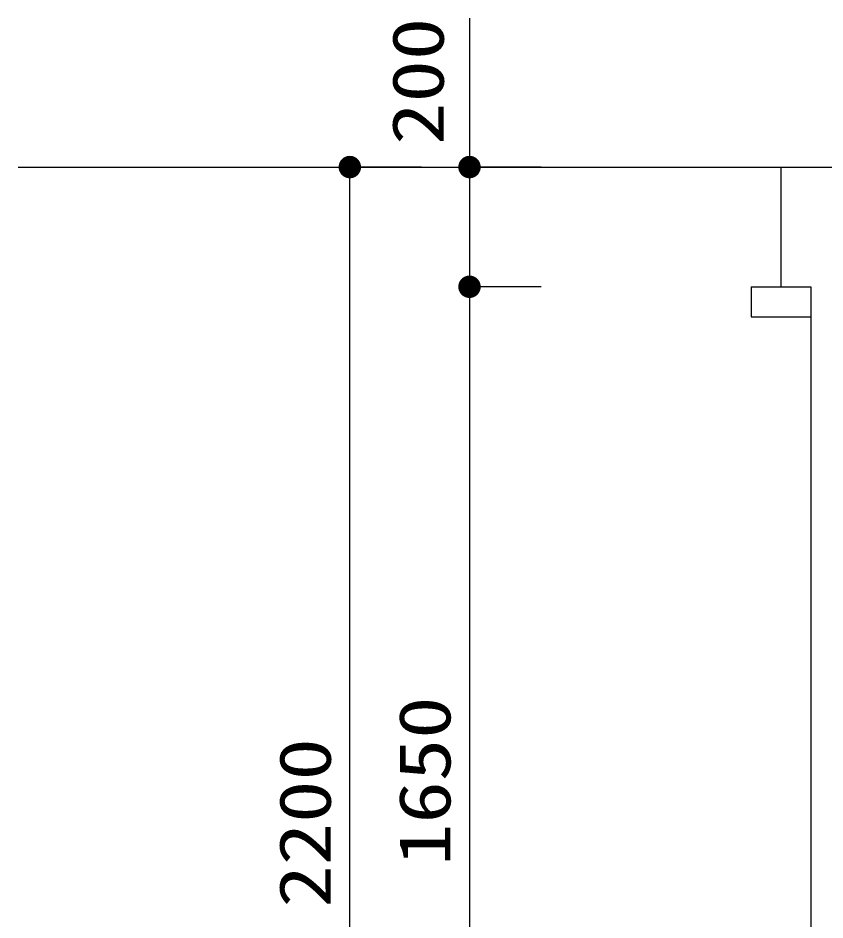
# Model space of a CAD drawing. Units: millimetres, scale not verified. Extents: x -8093 to 8093, y -5792 to 5792.
# Drawn here: x -2146 to -797, y 814 to 2321 of the extents above; entities that cross this region are included whole.
import ezdxf
from ezdxf.enums import TextEntityAlignment as Align

# ---------------------------------------------------------------- set-up
doc = ezdxf.new("R2010")
doc.units = ezdxf.units.MM
doc.header["$LTSCALE"] = 30
doc.layers.add('0-2_00クル-フ-1機器', color=2, linetype='Continuous', lineweight=25)
doc.layers.add('0-4_00クル-フ-6寸法', color=132, linetype='Continuous', lineweight=25)
doc.styles.add('ＭＳ ゴシック', font='')
doc.styles.get('ＭＳ ゴシック').set_extended_font_data('MS Gothic')

msp = doc.modelspace()

# ---------------------------------------------------------------- linework, layer by layer
at = {"layer": '0-2_00クル-フ-1機器'}
for p, q in [((-2145.77, 2071.81), (1624.16, 2071.81)), ((-870.77, 2071.81), (-870.77, 1871.81)), ((-920.77, 1871.81), (-920.77, 1821.81)), ((-920.77, 1871.81), (-820.77, 1871.81)), ((-820.77, 1871.81), (-820.77, 221.81)), ((-920.77, 1821.81), (-820.77, 1821.81))]:
    msp.add_line(p, q, dxfattribs=at)
at = {"layer": '0-4_00クル-フ-6寸法', "color": 4}
for p, q in [((-1390.72, 2071.81), (-1390.72, 2320.71)), ((-1471.3, 2071.81), (-1591.3, 2071.81)), ((-1591.3, -127.82), (-1591.3, 2071.81)), ((-1271.3, 2071.81), (-1391.3, 2071.81)), ((-1391.3, 2071.81), (-1391.3, 1871.81)), ((-1271.3, 1871.81), (-1391.3, 1871.81)), ((-1271.3, 1871.81), (-1391.3, 1871.81)), ((-1391.3, 1871.81), (-1391.3, 221.81))]:
    msp.add_line(p, q, dxfattribs=at)
at = {"layer": '0-4_00クル-フ-6寸法'}
for points in [[(-1591.3, 2071.81), (-1609.13, 2077.61), (-1608.26, 2079.8)], [(-1591.3, 2071.81), (-1608.26, 2079.8), (-1607.13, 2081.86)], [(-1591.3, 2071.81), (-1607.13, 2081.86), (-1605.74, 2083.76)], [(-1591.3, 2071.81), (-1605.74, 2083.76), (-1604.13, 2085.48)], [(-1591.3, 2071.81), (-1604.13, 2085.48), (-1602.32, 2086.98)], [(-1591.3, 2071.81), (-1602.32, 2086.98), (-1600.33, 2088.24)], [(-1591.3, 2071.81), (-1600.33, 2088.24), (-1598.2, 2089.25)], [(-1591.3, 2071.81), (-1598.2, 2089.25), (-1595.96, 2089.97)], [(-1591.3, 2071.81), (-1595.96, 2089.97), (-1593.65, 2090.41)], [(-1591.3, 2071.81), (-1593.65, 2090.41), (-1591.3, 2090.56)], [(-1591.3, 2071.81), (-1591.3, 2090.56), (-1588.95, 2090.41)], [(-1591.3, 2071.81), (-1588.95, 2090.41), (-1586.63, 2089.97)], [(-1591.3, 2071.81), (-1586.63, 2089.97), (-1584.39, 2089.25)], [(-1591.3, 2071.81), (-1584.39, 2089.25), (-1582.26, 2088.24)], [(-1591.3, 2071.81), (-1582.26, 2088.24), (-1580.27, 2086.98)], [(-1591.3, 2071.81), (-1580.27, 2086.98), (-1578.46, 2085.48)], [(-1591.3, 2071.81), (-1578.46, 2085.48), (-1576.85, 2083.76)], [(-1591.3, 2071.81), (-1576.85, 2083.76), (-1575.46, 2081.86)], [(-1591.3, 2071.81), (-1575.46, 2081.86), (-1574.33, 2079.8)], [(-1591.3, 2071.81), (-1574.33, 2079.8), (-1573.46, 2077.61)], [(-1391.3, 2071.81), (-1409.13, 2077.61), (-1408.26, 2079.8)], [(-1391.3, 2071.81), (-1408.26, 2079.8), (-1407.13, 2081.86)], [(-1391.3, 2071.81), (-1407.13, 2081.86), (-1405.74, 2083.76)], [(-1391.3, 2071.81), (-1405.74, 2083.76), (-1404.13, 2085.48)], [(-1391.3, 2071.81), (-1404.13, 2085.48), (-1402.32, 2086.98)], [(-1391.3, 2071.81), (-1402.32, 2086.98), (-1400.33, 2088.24)], [(-1391.3, 2071.81), (-1400.33, 2088.24), (-1398.2, 2089.25)], [(-1391.3, 2071.81), (-1398.2, 2089.25), (-1395.96, 2089.97)], [(-1391.3, 2071.81), (-1395.96, 2089.97), (-1393.65, 2090.41)], [(-1391.3, 2071.81), (-1393.65, 2090.41), (-1391.3, 2090.56)], [(-1391.3, 2071.81), (-1391.3, 2090.56), (-1388.95, 2090.41)], [(-1391.3, 2071.81), (-1388.95, 2090.41), (-1386.63, 2089.97)], [(-1391.3, 2071.81), (-1386.63, 2089.97), (-1384.39, 2089.25)], [(-1391.3, 2071.81), (-1384.39, 2089.25), (-1382.26, 2088.24)], [(-1391.3, 2071.81), (-1382.26, 2088.24), (-1380.27, 2086.98)], [(-1391.3, 2071.81), (-1380.27, 2086.98), (-1378.46, 2085.48)], [(-1391.3, 2071.81), (-1378.46, 2085.48), (-1376.85, 2083.76)], [(-1391.3, 2071.81), (-1376.85, 2083.76), (-1375.46, 2081.86)], [(-1391.3, 2071.81), (-1375.46, 2081.86), (-1374.33, 2079.8)], [(-1391.3, 2071.81), (-1374.33, 2079.8), (-1373.46, 2077.61)], [(-1591.3, 2071.81), (-1610.01, 2072.99), (-1609.71, 2075.33)], [(-1591.3, 2071.81), (-1610.01, 2070.63), (-1610.01, 2072.99)], [(-1591.3, 2071.81), (-1609.71, 2068.3), (-1610.01, 2070.63)], [(-1591.3, 2071.81), (-1609.71, 2075.33), (-1609.13, 2077.61)], [(-1591.3, 2071.81), (-1609.13, 2066.02), (-1609.71, 2068.3)], [(-1591.3, 2071.81), (-1608.26, 2063.83), (-1609.13, 2066.02)], [(-1591.3, 2071.81), (-1607.13, 2061.77), (-1608.26, 2063.83)], [(-1591.3, 2071.81), (-1605.74, 2059.86), (-1607.13, 2061.77)], [(-1591.3, 2071.81), (-1604.13, 2058.14), (-1605.74, 2059.86)], [(-1591.3, 2071.81), (-1602.32, 2056.64), (-1604.13, 2058.14)], [(-1591.3, 2071.81), (-1600.33, 2055.38), (-1602.32, 2056.64)], [(-1591.3, 2071.81), (-1598.2, 2054.38), (-1600.33, 2055.38)], [(-1591.3, 2071.81), (-1595.96, 2053.65), (-1598.2, 2054.38)], [(-1591.3, 2071.81), (-1593.65, 2053.21), (-1595.96, 2053.65)], [(-1591.3, 2071.81), (-1591.3, 2053.06), (-1593.65, 2053.21)], [(-1591.3, 2071.81), (-1573.46, 2077.61), (-1572.88, 2075.33)], [(-1591.3, 2071.81), (-1572.88, 2075.33), (-1572.58, 2072.99)], [(-1591.3, 2071.81), (-1572.58, 2072.99), (-1572.58, 2070.63)], [(-1591.3, 2071.81), (-1588.95, 2053.21), (-1591.3, 2053.06)], [(-1591.3, 2071.81), (-1586.63, 2053.65), (-1588.95, 2053.21)], [(-1591.3, 2071.81), (-1584.39, 2054.38), (-1586.63, 2053.65)], [(-1591.3, 2071.81), (-1582.26, 2055.38), (-1584.39, 2054.38)], [(-1591.3, 2071.81), (-1580.27, 2056.64), (-1582.26, 2055.38)], [(-1591.3, 2071.81), (-1578.46, 2058.14), (-1580.27, 2056.64)], [(-1591.3, 2071.81), (-1576.85, 2059.86), (-1578.46, 2058.14)], [(-1591.3, 2071.81), (-1575.46, 2061.77), (-1576.85, 2059.86)], [(-1591.3, 2071.81), (-1574.33, 2063.83), (-1575.46, 2061.77)], [(-1591.3, 2071.81), (-1573.46, 2066.02), (-1574.33, 2063.83)], [(-1591.3, 2071.81), (-1572.88, 2068.3), (-1573.46, 2066.02)], [(-1591.3, 2071.81), (-1572.58, 2070.63), (-1572.88, 2068.3)], [(-1391.3, 2071.81), (-1410.01, 2072.99), (-1409.71, 2075.33)], [(-1391.3, 2071.81), (-1410.01, 2070.63), (-1410.01, 2072.99)], [(-1391.3, 2071.81), (-1409.71, 2068.3), (-1410.01, 2070.63)], [(-1391.3, 2071.81), (-1409.71, 2075.33), (-1409.13, 2077.61)], [(-1391.3, 2071.81), (-1409.13, 2066.02), (-1409.71, 2068.3)], [(-1391.3, 2071.81), (-1408.26, 2063.83), (-1409.13, 2066.02)], [(-1391.3, 2071.81), (-1407.13, 2061.77), (-1408.26, 2063.83)], [(-1391.3, 2071.81), (-1405.74, 2059.86), (-1407.13, 2061.77)], [(-1391.3, 2071.81), (-1404.13, 2058.14), (-1405.74, 2059.86)], [(-1391.3, 2071.81), (-1402.32, 2056.64), (-1404.13, 2058.14)], [(-1391.3, 2071.81), (-1400.33, 2055.38), (-1402.32, 2056.64)], [(-1391.3, 2071.81), (-1398.2, 2054.38), (-1400.33, 2055.38)], [(-1391.3, 2071.81), (-1395.96, 2053.65), (-1398.2, 2054.38)], [(-1391.3, 2071.81), (-1393.65, 2053.21), (-1395.96, 2053.65)], [(-1391.3, 2071.81), (-1391.3, 2053.06), (-1393.65, 2053.21)], [(-1391.3, 2071.81), (-1373.46, 2077.61), (-1372.88, 2075.33)], [(-1391.3, 2071.81), (-1372.88, 2075.33), (-1372.58, 2072.99)], [(-1391.3, 2071.81), (-1372.58, 2072.99), (-1372.58, 2070.63)], [(-1391.3, 2071.81), (-1388.95, 2053.21), (-1391.3, 2053.06)], [(-1391.3, 2071.81), (-1386.63, 2053.65), (-1388.95, 2053.21)], [(-1391.3, 2071.81), (-1384.39, 2054.38), (-1386.63, 2053.65)], [(-1391.3, 2071.81), (-1382.26, 2055.38), (-1384.39, 2054.38)], [(-1391.3, 2071.81), (-1380.27, 2056.64), (-1382.26, 2055.38)], [(-1391.3, 2071.81), (-1378.46, 2058.14), (-1380.27, 2056.64)], [(-1391.3, 2071.81), (-1376.85, 2059.86), (-1378.46, 2058.14)], [(-1391.3, 2071.81), (-1375.46, 2061.77), (-1376.85, 2059.86)], [(-1391.3, 2071.81), (-1374.33, 2063.83), (-1375.46, 2061.77)], [(-1391.3, 2071.81), (-1373.46, 2066.02), (-1374.33, 2063.83)], [(-1391.3, 2071.81), (-1372.88, 2068.3), (-1373.46, 2066.02)], [(-1391.3, 2071.81), (-1372.58, 2070.63), (-1372.88, 2068.3)], [(-1391.3, 1871.81), (-1407.13, 1881.86), (-1405.74, 1883.76)], [(-1391.3, 1871.81), (-1407.13, 1881.86), (-1405.74, 1883.76)], [(-1391.3, 1871.81), (-1405.74, 1883.76), (-1404.13, 1885.48)], [(-1391.3, 1871.81), (-1405.74, 1883.76), (-1404.13, 1885.48)], [(-1391.3, 1871.81), (-1404.13, 1885.48), (-1402.32, 1886.98)], [(-1391.3, 1871.81), (-1404.13, 1885.48), (-1402.32, 1886.98)], [(-1391.3, 1871.81), (-1402.32, 1886.98), (-1400.33, 1888.24)], [(-1391.3, 1871.81), (-1402.32, 1886.98), (-1400.33, 1888.24)], [(-1391.3, 1871.81), (-1400.33, 1888.24), (-1398.2, 1889.25)], [(-1391.3, 1871.81), (-1400.33, 1888.24), (-1398.2, 1889.25)], [(-1391.3, 1871.81), (-1398.2, 1889.25), (-1395.96, 1889.97)], [(-1391.3, 1871.81), (-1398.2, 1889.25), (-1395.96, 1889.97)], [(-1391.3, 1871.81), (-1395.96, 1889.97), (-1393.65, 1890.41)], [(-1391.3, 1871.81), (-1395.96, 1889.97), (-1393.65, 1890.41)], [(-1391.3, 1871.81), (-1393.65, 1890.41), (-1391.3, 1890.56)], [(-1391.3, 1871.81), (-1393.65, 1890.41), (-1391.3, 1890.56)], [(-1391.3, 1871.81), (-1391.3, 1890.56), (-1388.95, 1890.41)], [(-1391.3, 1871.81), (-1391.3, 1890.56), (-1388.95, 1890.41)], [(-1391.3, 1871.81), (-1388.95, 1890.41), (-1386.63, 1889.97)], [(-1391.3, 1871.81), (-1388.95, 1890.41), (-1386.63, 1889.97)], [(-1391.3, 1871.81), (-1386.63, 1889.97), (-1384.39, 1889.25)], [(-1391.3, 1871.81), (-1386.63, 1889.97), (-1384.39, 1889.25)], [(-1391.3, 1871.81), (-1384.39, 1889.25), (-1382.26, 1888.24)], [(-1391.3, 1871.81), (-1384.39, 1889.25), (-1382.26, 1888.24)], [(-1391.3, 1871.81), (-1382.26, 1888.24), (-1380.27, 1886.98)], [(-1391.3, 1871.81), (-1382.26, 1888.24), (-1380.27, 1886.98)], [(-1391.3, 1871.81), (-1380.27, 1886.98), (-1378.46, 1885.48)], [(-1391.3, 1871.81), (-1380.27, 1886.98), (-1378.46, 1885.48)], [(-1391.3, 1871.81), (-1378.46, 1885.48), (-1376.85, 1883.76)], [(-1391.3, 1871.81), (-1378.46, 1885.48), (-1376.85, 1883.76)], [(-1391.3, 1871.81), (-1376.85, 1883.76), (-1375.46, 1881.86)], [(-1391.3, 1871.81), (-1376.85, 1883.76), (-1375.46, 1881.86)], [(-1391.3, 1871.81), (-1410.01, 1872.99), (-1409.71, 1875.33)], [(-1391.3, 1871.81), (-1410.01, 1872.99), (-1409.71, 1875.33)], [(-1391.3, 1871.81), (-1410.01, 1870.63), (-1410.01, 1872.99)], [(-1391.3, 1871.81), (-1410.01, 1870.63), (-1410.01, 1872.99)], [(-1391.3, 1871.81), (-1409.71, 1868.3), (-1410.01, 1870.63)], [(-1391.3, 1871.81), (-1409.71, 1868.3), (-1410.01, 1870.63)], [(-1391.3, 1871.81), (-1409.71, 1875.33), (-1409.13, 1877.61)], [(-1391.3, 1871.81), (-1409.71, 1875.33), (-1409.13, 1877.61)], [(-1391.3, 1871.81), (-1409.13, 1866.02), (-1409.71, 1868.3)], [(-1391.3, 1871.81), (-1409.13, 1866.02), (-1409.71, 1868.3)], [(-1391.3, 1871.81), (-1409.13, 1877.61), (-1408.26, 1879.8)], [(-1391.3, 1871.81), (-1409.13, 1877.61), (-1408.26, 1879.8)], [(-1391.3, 1871.81), (-1408.26, 1863.83), (-1409.13, 1866.02)], [(-1391.3, 1871.81), (-1408.26, 1863.83), (-1409.13, 1866.02)], [(-1391.3, 1871.81), (-1408.26, 1879.8), (-1407.13, 1881.86)], [(-1391.3, 1871.81), (-1408.26, 1879.8), (-1407.13, 1881.86)], [(-1391.3, 1871.81), (-1407.13, 1861.77), (-1408.26, 1863.83)], [(-1391.3, 1871.81), (-1407.13, 1861.77), (-1408.26, 1863.83)], [(-1391.3, 1871.81), (-1405.74, 1859.86), (-1407.13, 1861.77)], [(-1391.3, 1871.81), (-1405.74, 1859.86), (-1407.13, 1861.77)], [(-1391.3, 1871.81), (-1404.13, 1858.14), (-1405.74, 1859.86)], [(-1391.3, 1871.81), (-1404.13, 1858.14), (-1405.74, 1859.86)], [(-1391.3, 1871.81), (-1402.32, 1856.64), (-1404.13, 1858.14)], [(-1391.3, 1871.81), (-1402.32, 1856.64), (-1404.13, 1858.14)], [(-1391.3, 1871.81), (-1400.33, 1855.38), (-1402.32, 1856.64)], [(-1391.3, 1871.81), (-1400.33, 1855.38), (-1402.32, 1856.64)], [(-1391.3, 1871.81), (-1398.2, 1854.38), (-1400.33, 1855.38)], [(-1391.3, 1871.81), (-1398.2, 1854.38), (-1400.33, 1855.38)], [(-1391.3, 1871.81), (-1395.96, 1853.65), (-1398.2, 1854.38)], [(-1391.3, 1871.81), (-1395.96, 1853.65), (-1398.2, 1854.38)], [(-1391.3, 1871.81), (-1393.65, 1853.21), (-1395.96, 1853.65)], [(-1391.3, 1871.81), (-1393.65, 1853.21), (-1395.96, 1853.65)], [(-1391.3, 1871.81), (-1391.3, 1853.06), (-1393.65, 1853.21)], [(-1391.3, 1871.81), (-1391.3, 1853.06), (-1393.65, 1853.21)], [(-1391.3, 1871.81), (-1375.46, 1881.86), (-1374.33, 1879.8)], [(-1391.3, 1871.81), (-1375.46, 1881.86), (-1374.33, 1879.8)], [(-1391.3, 1871.81), (-1374.33, 1879.8), (-1373.46, 1877.61)], [(-1391.3, 1871.81), (-1374.33, 1879.8), (-1373.46, 1877.61)], [(-1391.3, 1871.81), (-1373.46, 1877.61), (-1372.88, 1875.33)], [(-1391.3, 1871.81), (-1373.46, 1877.61), (-1372.88, 1875.33)], [(-1391.3, 1871.81), (-1372.88, 1875.33), (-1372.58, 1872.99)], [(-1391.3, 1871.81), (-1372.88, 1875.33), (-1372.58, 1872.99)], [(-1391.3, 1871.81), (-1372.58, 1872.99), (-1372.58, 1870.63)], [(-1391.3, 1871.81), (-1372.58, 1872.99), (-1372.58, 1870.63)], [(-1391.3, 1871.81), (-1388.95, 1853.21), (-1391.3, 1853.06)], [(-1391.3, 1871.81), (-1386.63, 1853.65), (-1388.95, 1853.21)], [(-1391.3, 1871.81), (-1384.39, 1854.38), (-1386.63, 1853.65)], [(-1391.3, 1871.81), (-1382.26, 1855.38), (-1384.39, 1854.38)], [(-1391.3, 1871.81), (-1380.27, 1856.64), (-1382.26, 1855.38)], [(-1391.3, 1871.81), (-1378.46, 1858.14), (-1380.27, 1856.64)], [(-1391.3, 1871.81), (-1376.85, 1859.86), (-1378.46, 1858.14)], [(-1391.3, 1871.81), (-1375.46, 1861.77), (-1376.85, 1859.86)], [(-1391.3, 1871.81), (-1374.33, 1863.83), (-1375.46, 1861.77)], [(-1391.3, 1871.81), (-1373.46, 1866.02), (-1374.33, 1863.83)], [(-1391.3, 1871.81), (-1372.88, 1868.3), (-1373.46, 1866.02)], [(-1391.3, 1871.81), (-1372.58, 1870.63), (-1372.88, 1868.3)], [(-1391.3, 1871.81), (-1388.95, 1853.21), (-1391.3, 1853.06)], [(-1391.3, 1871.81), (-1386.63, 1853.65), (-1388.95, 1853.21)], [(-1391.3, 1871.81), (-1384.39, 1854.38), (-1386.63, 1853.65)], [(-1391.3, 1871.81), (-1382.26, 1855.38), (-1384.39, 1854.38)], [(-1391.3, 1871.81), (-1380.27, 1856.64), (-1382.26, 1855.38)], [(-1391.3, 1871.81), (-1378.46, 1858.14), (-1380.27, 1856.64)], [(-1391.3, 1871.81), (-1376.85, 1859.86), (-1378.46, 1858.14)], [(-1391.3, 1871.81), (-1375.46, 1861.77), (-1376.85, 1859.86)], [(-1391.3, 1871.81), (-1374.33, 1863.83), (-1375.46, 1861.77)], [(-1391.3, 1871.81), (-1373.46, 1866.02), (-1374.33, 1863.83)], [(-1391.3, 1871.81), (-1372.88, 1868.3), (-1373.46, 1866.02)], [(-1391.3, 1871.81), (-1372.58, 1870.63), (-1372.88, 1868.3)]]:
    msp.add_solid(points, dxfattribs=at)

# ---------------------------------------------------------------- texts
at = {"layer": '0-4_00クル-フ-6寸法', "color": 3, "style": 'ＭＳ ゴシック', "width": 1.2}
for s, p in [('200', (-1408.39, 2108.93)), ('1650', (-1397.14, 904.53)), ('2200', (-1597.14, 834.86))]:
    msp.add_text(s, height=86.66, rotation=90, dxfattribs=at).set_placement(p, align=Align.BOTTOM_LEFT)

doc.saveas('drawing.dxf')
